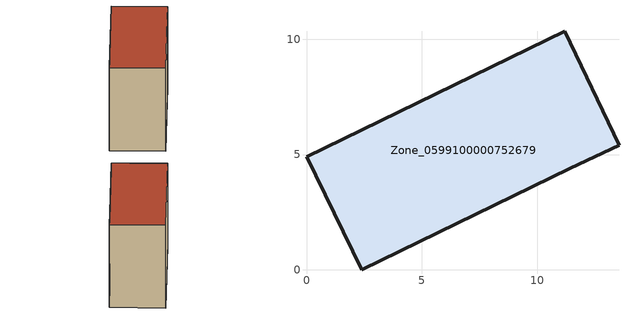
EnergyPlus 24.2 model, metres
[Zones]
Zone_0599100000752679
 floor ground (C_G): 11.43,4.4 2.39,0 0,4.91 11.19,10.35 13.54,5.4 z0
 wall outside (C_F): 11.19,10.35 0,4.91 2.39,0 11.43,4.4 13.54,5.4 11.19,10.35 z0:9.21
 roof outside (C_R): 13.54,5.4 11.19,10.35 0,4.91 2.39,0 11.43,4.4 z9.21
[BUILDING]
Pand.0599100000752679: North Axis=0; Terrain=City; Loads Convergence Tolerance Value=0.04; Temperature Convergence Tolerance Value=0.4; Solar Distribution=FullExterior; Maximum Number of Warmup Days=25; Minimum Number of Warmup Days=1
[Site:Location]
Rotterdam.The.Hague.AP_ZH_NLD Design_Conditions: Latitude=51.96; Longitude=4.45; Time Zone=1; Elevation=-4.5
[SITE:GROUNDTEMPERATURE:BUILDINGSURFACE]
18, 18, 18, 18, 18, 18, 18, 18, 18, 18, 18, 18
[MATERIAL] Thermal Absorptance=0.9; Solar Absorptance=0.7; Visible Absorptance=0.7
Name | Roughness | Thickness | Conductivity | Density | Specific Heat
G.TI.2006-2014 | MediumSmooth | 0.15 | 0.06 | 540 | 1210
F.TI.2006-2014 | Rough | 0.3 | 0.12 | 1920 | 840
R.TI.2006-2014 | MediumRough | 0.2 | 0.08 | 1500 | 1000
[CONSTRUCTION]
C_G: G.TI.2006-2014
C_F: F.TI.2006-2014
C_R: R.TI.2006-2014
[ZONE]
Zone_0599100000752679: Type=1; Multiplier=1; Ceiling Height=Autocalculate; Volume=Autocalculate; Floor Area=autocalculate; Part of Total Floor Area=Yes
[ZONEINFILTRATION:DESIGNFLOWRATE]
Infil_Zone_0599100000752679: Zone or ZoneList or Space or SpaceList=Zone_0599100000752679; Schedule=AlwaysOn; Design Flow Rate Calculation Method=Flow/Area; Flow Rate per Floor Area=0.0015; Constant Term Coefficient=1; Temperature Term Coefficient=0; Velocity Term Coefficient=0; Velocity Squared Term Coefficient=0
[HVACTEMPLATE:ZONE:IDEALLOADSAIRSYSTEM]
Zone_0599100000752679: Maximum Heating Supply Air Temperature=50; Minimum Cooling Supply Air Temperature=13; Maximum Heating Supply Air Humidity Ratio=0.0156; Minimum Cooling Supply Air Humidity Ratio=0.0077; Heating Limit=NoLimit; Cooling Limit=NoLimit; Dehumidification Control Type=ConstantSensibleHeatRatio; Cooling Sensible Heat Ratio=0.7; Dehumidification Setpoint=60; Humidification Control Type=None; Humidification Setpoint=30; Outdoor Air Method=None; Outdoor Air Flow Rate per Person=0.00944; Outdoor Air Flow Rate per Zone Floor Area=0; Outdoor Air Flow Rate per Zone=0; Demand Controlled Ventilation Type=None; Outdoor Air Economizer Type=NoEconomizer; Heat Recovery Type=None; Sensible Heat Recovery Effectiveness=0.7; Latent Heat Recovery Effectiveness=0.65
[ZONECONTROL:THERMOSTAT]
ThermostatControl_Zone_0599100000752679: Zone or ZoneList=Zone_0599100000752679; Control Type Schedule=DualSetpointControlType; Control 1=Thermostat_Zone_0599100000752679; Temperature Difference Between Cutout And Setpoint=0
[THERMOSTATSETPOINT:DUALSETPOINT]
Thermostat_Zone_0599100000752679: Heating Setpoint Temperature Schedule=HeatingSetpoint_Zone_0599100000752679; Cooling Setpoint Temperature Schedule=CoolingSetpoint_Zone_0599100000752679
[SCHEDULE:COMPACT]
HeatingSetpoint_Zone_0599100000752679: Through: 12/31, For: AllDays, Until: 24:00, 21
CoolingSetpoint_Zone_0599100000752679: Through: 12/31, For: AllDays, Until: 24:00, 24
DualSetpointControlType: Through: 12/31, For: AllDays, Until: 24:00, 4
AlwaysOn: Through: 12/31, For: AllDays, Until: 24:00, 1
